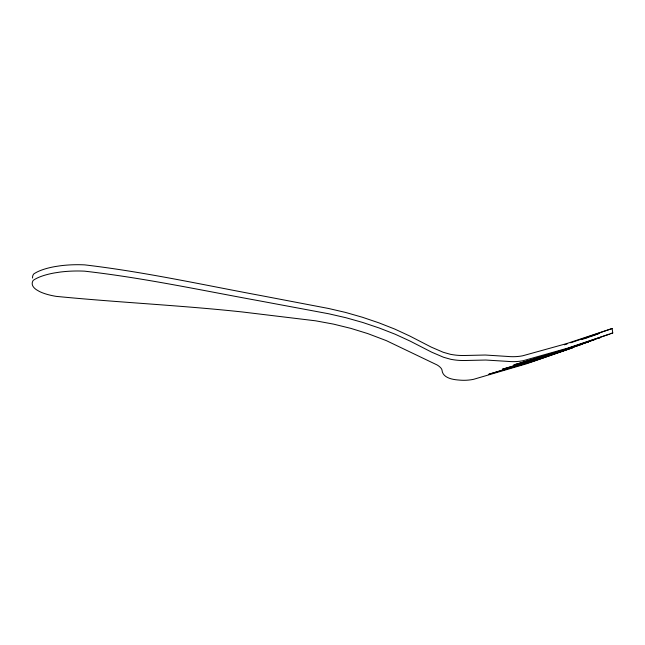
<?xml version="1.0" encoding="UTF-8"?>
<svg xmlns="http://www.w3.org/2000/svg" width="645" height="645" viewBox="0 0 645 645"><rect width="100%" height="100%" fill="white"/><g stroke="black" fill="none" stroke-linecap="round" stroke-linejoin="round"><path stroke-width="0.97" d="M598.125 333.796L599.713 333.199L594.658 335.045M594.392 339.722L550.749 354.379L513.855 364.893L567.673 348.55L612.75 332.941L612.137 328.539L570.68 342.801M586.853 342.503L588.409 341.923L541.953 358.072L488.854 374.245L533.141 361.337L572.76 347.703L526.578 363.772L473.535 379.333A91.09 63.46 64.5 0 1 464.964 380.284L463.497 380.292A91.139 62.896 64.9 0 1 459.055 380.058C452.814 379.655 442.599 378.002 442.002 370.085A30.009 10.231 1.6 0 0 440.769 367.884L440.043 367.134A30.347 10.892 3.1 0 0 436.996 364.901L386.299 340.616L367.779 333.594L350.912 328.394L333.538 324.121L315.663 320.823L242.439 311.978C180.471 305.303 118.14 302.457 56.131 296.361A47.037 15.198 -1 0 1 39.305 291.411L36.483 289.766A46.827 15.069 -1.2 0 1 33.274 280.325A46.537 14.835 -1.2 0 1 54.309 272.964L60.009 272.085A46.73 14.964 -0.9 0 1 84.495 271.15C143.593 277.866 201.885 290.379 260.37 301.022L328.765 313.784L345.873 317.711L362.716 322.468L379.276 328.023L395.2 334.239L410.099 341.084L431.707 352.186L443.583 357.274L450.734 359.289A32.363 12.263 1.9 0 0 457.152 360.224L459.361 360.394A31.984 11.505 0.4 0 0 466.045 360.482L485.75 360.031L508.099 361.41A96.129 66.242 62.9 0 0 512.823 361.643L514.363 361.635A96.097 65.588 63.3 0 0 523.28 360.676L567.286 348.252L609.259 334.231M598.705 338.125L600.293 337.537L554.184 353.549L502.294 369.279L538.341 358.983L582.435 344.14M610.565 333.747L612.75 332.941M592.739 335.763L597.23 334.126M612.137 328.539L566.713 343.575L522.748 355.774A95.944 65.387 63.1 0 1 513.839 356.693L512.307 356.693A95.968 66.032 62.7 0 1 507.583 356.443L485.266 355.024L465.593 355.476A31.936 11.634 0.4 0 1 458.926 355.395L456.725 355.226A32.306 12.384 1.9 0 1 450.315 354.29L443.171 352.251L431.312 347.139L409.736 336.005L394.853 329.111L378.962 322.863L362.425 317.259L345.607 312.446L328.523 308.471L260.249 295.45C201.885 284.582 143.73 271.803 84.729 264.877A46.634 15.174 -0.8 0 0 60.299 265.78L54.607 266.659A46.432 15.045 -1.1 0 0 33.613 274.085A46.73 15.287 -1.1 0 0 32.589 278.051M591.215 336.279L593.811 335.36M585.402 338.391L591.844 336.093M581.596 339.641L586.007 338.117M564.375 344.801L567.1 343.946"/></g></svg>
